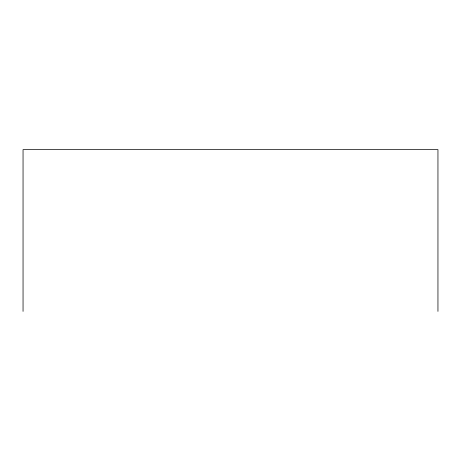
<?xml version="1.0" encoding="UTF-8"?>
<svg xmlns="http://www.w3.org/2000/svg" width="461" height="461" viewBox="0 0 461 461"><rect width="100%" height="100%" fill="white"/><g stroke="black" fill="none" stroke-linecap="round" stroke-linejoin="round"><path stroke-width="0.69" d="M437.95 311.382L437.95 149.618L23.05 149.618L23.05 311.382"/></g></svg>
